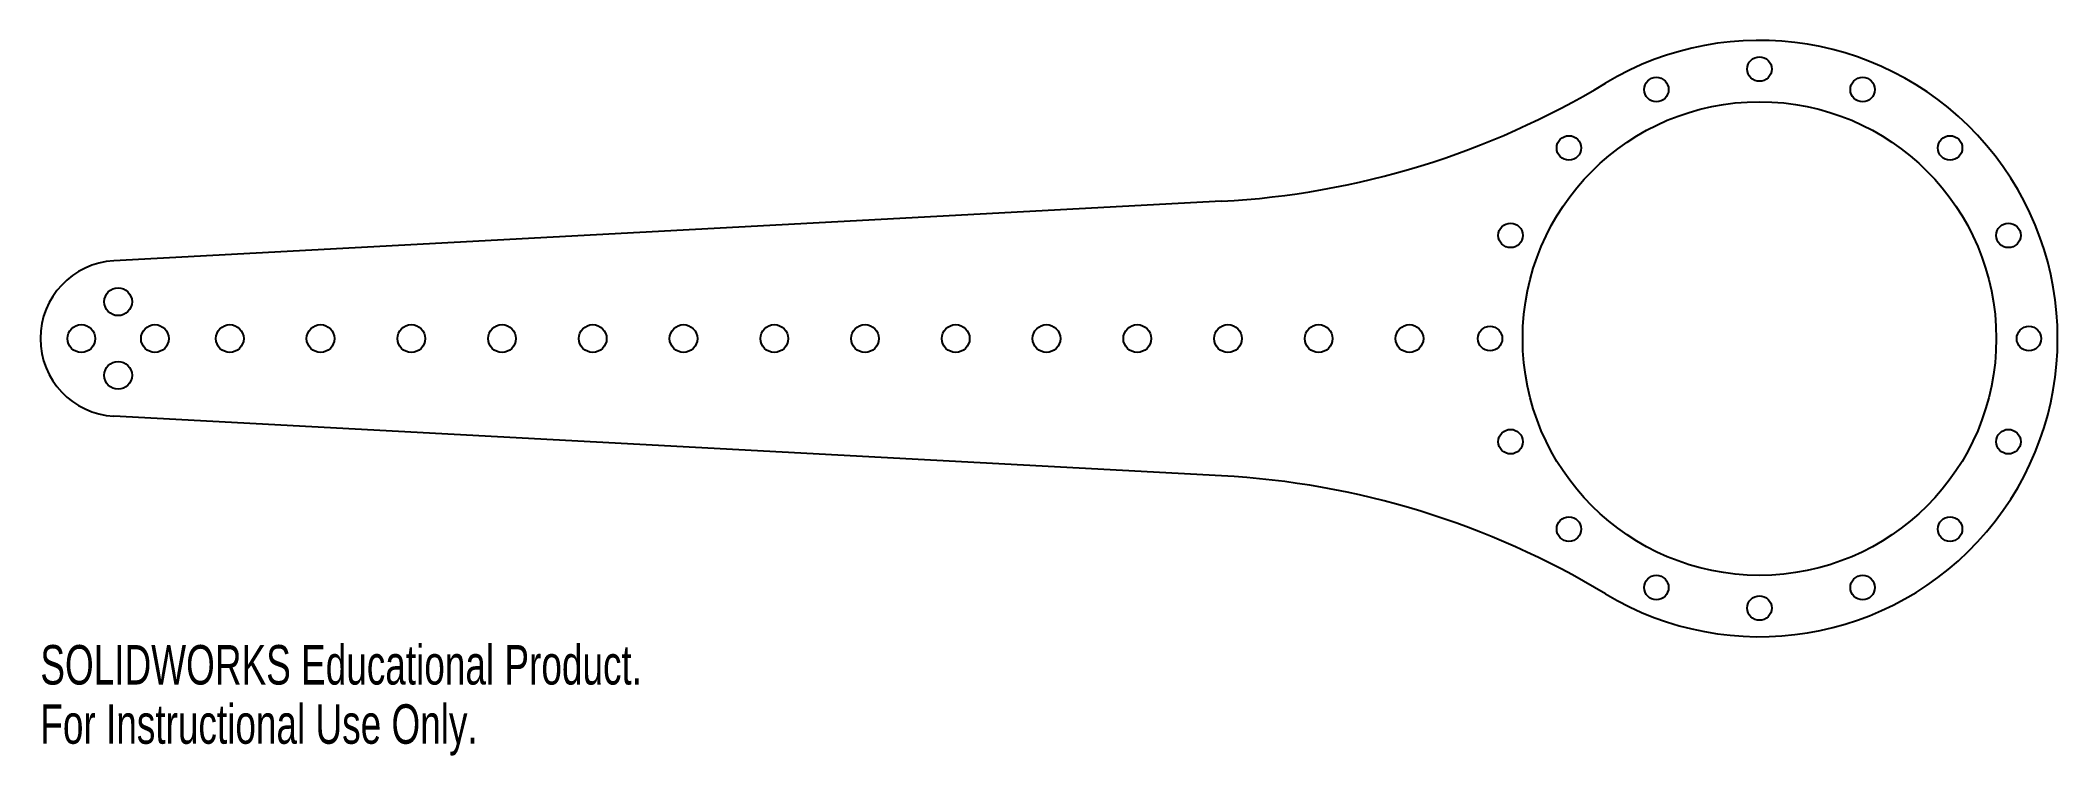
# Model space of a CAD drawing. Header units: inches. Extents: x -8.29 to 1.44, y -2.01 to 1.44.
import ezdxf

# ---------------------------------------------------------------- set-up
doc = ezdxf.new("R2010")
doc.units = ezdxf.units.IN
doc.header["$MEASUREMENT"] = 0
doc.styles.add('SLDTEXTSTYLE0', font='TXT', dxfattribs={"width": 0.7})

msp = doc.modelspace()

# ---------------------------------------------------------------- linework, layer by layer
at = {"color": 7, "linetype": 'Continuous', "lineweight": 25}
for p, q in [((-2.594, 0.6616), (-7.9335, 0.3745)), ((-2.594, -0.6616), (-7.9335, -0.3745))]:
    msp.add_line(p, q, dxfattribs=at)
for centre, radius in [((0, 1.2992), 0.0591), ((-0.4972, 1.2003), 0.0591), ((0.4972, 1.2003), 0.0591), ((0, 0), 1.1417), ((-0.9187, 0.9187), 0.0591), ((0.9187, 0.9187), 0.0591), ((-1.2003, 0.4972), 0.0591), ((1.2003, 0.4972), 0.0591), ((-7.9134, 0.1772), 0.0669), ((-8.0906, 0), 0.0669), ((-7.7362, 0), 0.0669), ((-7.375, 0), 0.0669), ((-6.9375, 0), 0.0669), ((-6.5, 0), 0.0669), ((-6.0625, 0), 0.0669), ((-5.625, 0), 0.0669), ((-5.1875, 0), 0.0669), ((-4.75, 0), 0.0669), ((-4.3125, 0), 0.0669), ((-3.875, 0), 0.0669), ((-3.4375, 0), 0.0669), ((-3, 0), 0.0669), ((-2.5625, 0), 0.0669), ((-2.125, 0), 0.0669), ((-1.6875, 0), 0.0669), ((-1.2992, 0), 0.0591), ((1.2992, 0), 0.0591), ((-7.9134, -0.1772), 0.0669), ((-1.2003, -0.4972), 0.0591), ((1.2003, -0.4972), 0.0591), ((-0.9187, -0.9187), 0.0591), ((0.9187, -0.9187), 0.0591), ((-0.4972, -1.2003), 0.0591), ((0.4972, -1.2003), 0.0591), ((0, -1.2992), 0.0591)]:
    msp.add_circle(centre, radius, dxfattribs=at)
for centre, radius, start, end in [((0, 0), 1.4375, 238.89831, 121.10169), ((-2.8088, 4.6559), 4, 273.07864, 301.10169), ((-7.9134, 0), 0.375, 93.07864, 266.92136), ((-2.8088, -4.6559), 4, 58.89831, 86.92136)]:
    msp.add_arc(centre, radius, start, end, dxfattribs=at)

# ---------------------------------------------------------------- texts
at = {"color": 7, "linetype": 'Continuous', "char_height": 0.1903, "attachment_point": 1, "style": 'SLDTEXTSTYLE0'}
for s, insert in [('SOLIDWORKS Educational Product.', (-8.2884, -1.4776)), ('For Instructional Use Only.', (-8.2884, -1.7631))]:
    msp.add_mtext(s, dxfattribs=dict(at, insert=insert))

doc.saveas('drawing.dxf')
